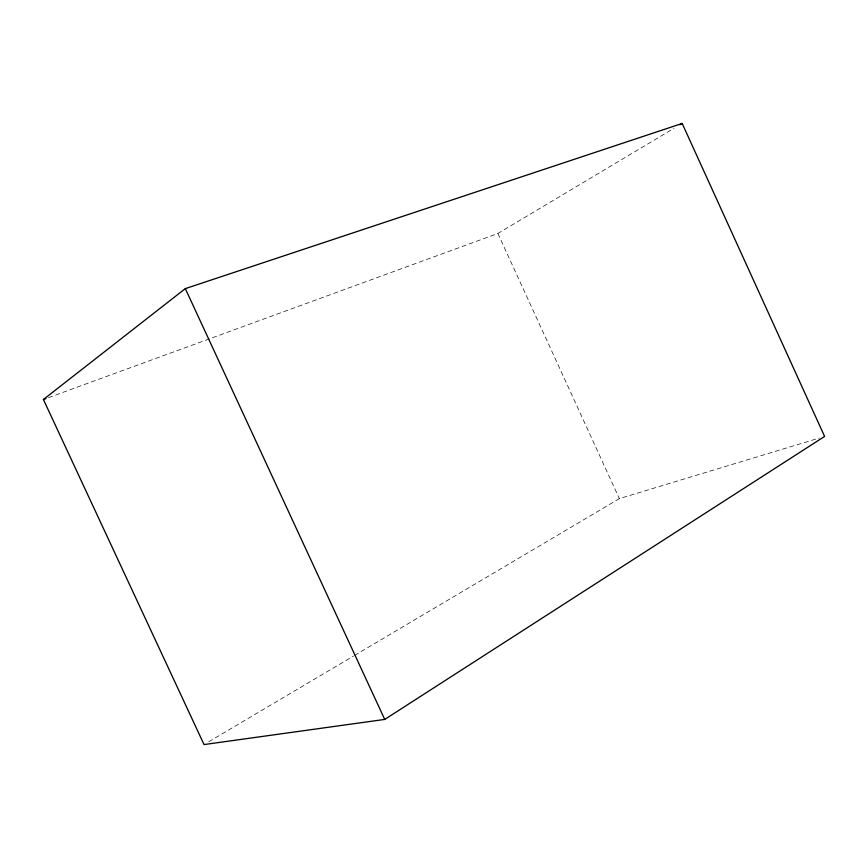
<?xml version="1.0" encoding="UTF-8"?>
<svg xmlns="http://www.w3.org/2000/svg" width="868" height="868" viewBox="0 0 868 868"><rect width="100%" height="100%" fill="white"/><g stroke="black" fill="none" stroke-linecap="round" stroke-linejoin="round"><path stroke-width="0.65" stroke-dasharray="4.34 3.25" d="M48.489 397.642L497.874 233.481L674.056 128.28M208.7 741.793L353.374 656.132M354.535 655.438L619.372 498.612L819.435 437.993M497.874 233.481L619.372 498.612"/><path stroke-width="1.3" d="M43.4 399.497L185.318 288.621L682.172 123.44L824.6 436.43L384.73 719.42L204.034 744.56L43.4 399.497L45.95 398.564M679.85 124.818L682.172 123.44M185.318 288.621L384.73 719.42"/></g></svg>
